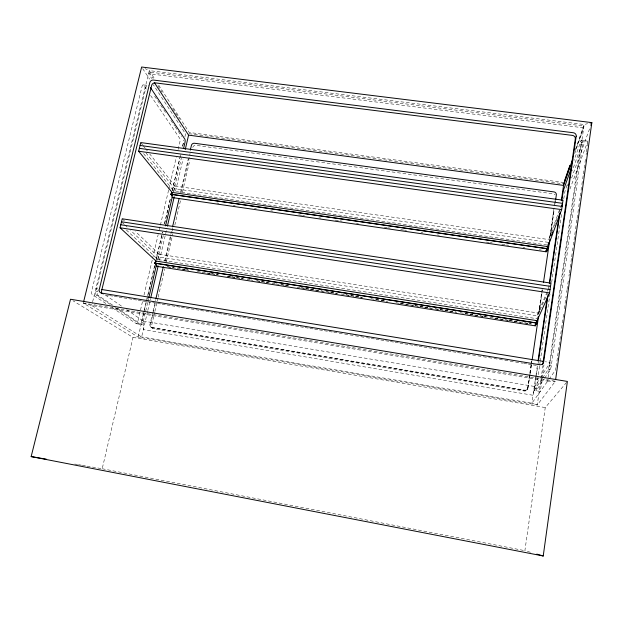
<?xml version="1.0" encoding="UTF-8"?>
<svg xmlns="http://www.w3.org/2000/svg" width="623" height="623" viewBox="0 0 623 623"><rect width="100%" height="100%" fill="white"/><g stroke="black" fill="none" stroke-linecap="round" stroke-linejoin="round"><path stroke-width="0.47" stroke-dasharray="3.12 2.34" d="M126.734 309.701L143.352 321.094L143.345 329.583L533.039 395.27L534.736 386.501L539.9 378.504M542.672 377.888L548.38 369.268L549.089 366.238L581.189 140.307L574.017 160.399M544.642 378.208L550.459 369.603L551.176 366.581L583.183 140.564L572.335 170.554M536.068 377.374L534.324 390.434L540.343 391.462L543.965 364.883M539.526 366.129L536.146 390.761L544.113 378.994M556.183 366.495L557.546 356.862M557.678 355.904L559.859 340.501M559.991 339.535L560.669 334.722M560.809 333.764L562.982 318.361M563.122 317.395L563.799 312.582M564.345 308.735L566.112 296.221M566.657 292.366L566.93 290.443M567.062 289.477L568.425 279.852M568.97 276.005L569.243 274.073M569.375 273.115L570.053 268.303M570.193 267.337L570.87 262.524M571.011 261.559L571.548 257.712M571.688 256.746L572.366 251.933M572.506 250.976L573.183 246.155M573.316 245.197L574.679 235.572M574.811 234.606L575.496 229.794M575.629 228.828L576.314 224.015M576.446 223.057L576.991 219.203M577.124 218.245L577.809 213.424M577.942 212.466L578.619 207.654M578.759 206.688L579.437 201.875M579.577 200.91L580.114 197.063M580.254 196.097L580.932 191.284M581.072 190.327L581.75 185.514M581.882 184.548L582.567 179.736M582.7 178.77L583.245 174.923M583.385 173.957L584.062 169.144M584.195 168.179L584.88 163.366M585.013 162.408L585.558 158.554M586.103 154.706L586.375 152.783M586.508 151.817L587.185 147.005M587.325 146.039L587.863 141.172L581.189 140.307M83.303 303.027L555.389 381.253L537.275 404.973L138.15 337.121L83.303 303.027L91.713 305.504L547.555 381.128L584.172 124.507L587.582 123.666M530.391 552.266L524.885 550.67L545.257 407.567L567.382 381.44M535.928 375.396L531.886 403.221L537.275 404.973L542.945 365.639M536.068 374.439L537.602 363.879M548.622 288.075L549.182 284.236M559.641 212.272L559.921 210.348M536.208 376.409L537.742 365.833M537.883 364.876L538.303 361.994M539.666 365.164L540.079 362.282M540.219 361.324L549.977 294.009M551.643 282.468L561.673 213.237M563.768 198.815L565.038 190.95L567.467 184.065M537.33 316.827L537.049 318.742L157.938 259.55L126.383 230.019M547.142 291.922L537.898 312.995L537.47 315.869L158.561 256.886L130.596 230.393M531.069 364.657L527.549 388.627A2.99 2.881 24.9 0 1 524.192 390.995L153.601 328.695A2.765 2.585 -47.5 0 1 151.607 325.611L154.675 312.341M531.209 363.692L531.637 360.818M538.529 313.828L542.049 289.851M549.65 238.072L554.711 203.55M554.852 202.584L555.28 199.71M152.806 312.146L149.956 324.466A2.78 2.601 -47.4 0 0 151.95 327.573L524.527 390.419A2.998 2.889 24.8 0 0 527.907 388.043L529.885 374.563M530.025 373.605L531.855 361.091M538.778 313.914L542.314 289.851M550.218 235.938L554.034 209.943M554.883 204.165L555.443 200.318M527.907 388.043L530.025 374.361M530.165 373.403L531.715 362.843M539.175 311.991L542.415 289.921M550.296 236.187L554.236 209.32M556.051 367.383L555.319 370.405L549.229 378.971M153.024 311.204L155.657 299.827M164.651 260.975L171.668 230.658M180.444 192.756L188.341 158.639M152.448 327.908A2.78 2.593 -47.4 0 1 150.454 324.809L155.485 303.051M165.118 261.419L170.811 236.826M172.119 231.149L172.999 227.364M181.098 192.351L190.07 153.562M154.893 311.391L157.082 301.914M157.3 300.964L157.962 298.121M158.18 297.179L164.745 268.747M166.279 262.112L172.851 233.68M174.822 225.152L180.95 198.612M182.484 191.977L189.929 159.761M114.944 307.552L139.98 324.272A2.78 0.966 -79.9 0 0 141.468 322.169L144.115 310.815M144.341 309.872L147.433 296.626M147.651 295.676L154.94 264.456M156.046 259.721L162.447 232.286M164.441 223.766L170.624 197.273M172.166 190.654L180.117 156.583M182.547 146.179L183.435 142.394A2.702 0.88 -84 0 0 183.614 140.027M143.882 312.544L138.15 337.121L141.639 336.934L531.886 403.221L548.676 379.75M144.108 311.601L147.192 298.37M148.079 294.586L154.917 265.289M156.241 259.612L162.634 232.2M164.62 223.696L170.577 198.176M172.345 190.615L179.845 158.476M180.063 157.533L180.725 154.699M182.71 146.187L183.816 141.46M184.914 136.733L185.576 133.898L153.289 84.744M117.443 308.377L141.553 324.536A2.78 0.958 -79.9 0 0 143.041 322.434L147.674 302.56M147.892 301.61L148.772 297.825M157.596 259.962L163.335 235.354M173.482 191.814L181.425 157.744M157.938 259.55L159.177 254.223L135.479 231.499M546.908 244.979L173.856 191.253L175.055 186.082L149.785 154.021M147.581 311.368L141.639 336.934L91.713 305.504L92.406 302.677M147.807 310.425L150.447 299.063M159.472 260.25L166.964 228.065M175.554 191.136L183.045 158.951M87.049 466.144L102.203 468.737L133.003 337.401L72.984 300.761M142.457 301.703L137.8 321.561A2.78 0.973 -79.9 0 1 136.305 323.656L110.645 306.672M144.006 295.084L152.425 259.152M152.643 258.21L158.18 234.575M159.286 229.848L160.173 226.063M160.399 225.121L168.592 190.132M168.81 189.19L176.34 157.043M178.116 149.481L179.891 141.912A2.702 0.888 -84.1 0 0 179.743 138.392L150.088 94.735M92.64 301.734L149.318 70.617L145.058 68.616M110.1 304.32L96.37 295.154A3.177 1.262 -80.4 0 1 95.981 291.338L146.023 87.127A3.099 1.129 -85.7 0 1 147.628 85.717M112.623 305.138L98.161 295.442A3.177 1.254 -80.4 0 1 97.78 291.626L98.239 289.75M575.644 148.983L584.172 124.507L149.318 70.617L154.566 78.747M575.629 149.878L583.953 126.025L148.975 72.003L153.18 78.498M574.741 153.429L583.696 127.84L148.562 73.678L151.724 78.529M549.011 238.664L560.412 207.358M571.603 177.991L590.191 127.147M551.931 232.356L552.928 229.638M554.26 226.009L557.577 216.936M569.905 189.119L587.863 141.172M547.524 291.042L549.065 287.53M537.859 314.997L547.446 293.324M524.527 390.419L524.675 390.169A3.006 2.897 24.7 0 0 528.055 387.794M527.167 389.687L527.665 388.853M540.414 377.709L550.21 362.524L545.405 361.737M542.158 378.667L534.347 390.457M547.555 381.128L555.389 381.253M143.204 84.899L148.952 85.624M581.049 140.572L583.035 140.829M581.072 142.309L583.073 142.558M563.963 182.523L189.205 132.442L158.764 85.258M188.925 133.665L563.776 183.84M567.023 185L568.947 185.257L567.288 184.346M175.055 186.082L548.684 239.551M548.279 242.339L174.456 188.668L146.094 153.032M216.897 203.005L218.821 203.285M233.259 205.372L235.183 205.652M254.433 208.448L256.365 208.728M270.803 210.815L272.726 211.096M298.713 214.865L301.602 215.285M302.568 215.426L304.491 215.706M318.929 217.793L320.853 218.073M335.291 220.168L339.146 220.729M340.103 220.869L342.035 221.142M356.473 223.236L358.396 223.517M384.383 227.286L387.272 227.707M388.238 227.847L390.162 228.119M400.745 229.653L403.634 230.074M404.6 230.214L406.523 230.494M420.961 232.589L422.885 232.87M437.323 234.957L439.254 235.237M486.415 242.074L489.304 242.495M490.27 242.635L492.193 242.915M501.819 244.309L505.666 244.87M506.631 245.01L508.555 245.283M522.993 247.378L524.924 247.658M539.362 249.753L541.286 250.033M159.177 254.223L537.898 312.995M167.252 266.675L173.981 267.726M182.632 269.089L185.514 269.541M186.472 269.689L188.395 269.993M207.607 273.014L210.496 273.466M211.454 273.614L215.293 274.221M216.259 274.369L218.182 274.673M227.784 276.184L230.666 276.635M231.631 276.783L235.471 277.391M236.436 277.539L240.276 278.146M241.241 278.294L243.157 278.598M256.614 280.708L260.453 281.316M261.419 281.464L265.258 282.071M266.216 282.219L271.021 282.974M281.596 284.633L284.477 285.085M285.435 285.241L288.317 285.692M301.766 287.803L304.655 288.254M305.613 288.41L309.452 289.01M310.418 289.165L320.027 290.676M320.985 290.824L322.909 291.128M326.748 291.728L329.629 292.179M330.595 292.335L334.434 292.935M335.4 293.09L337.316 293.386M341.163 293.994L345.002 294.593M345.967 294.749L349.807 295.349M350.772 295.504L354.612 296.104M355.577 296.26L359.416 296.86M360.382 297.015L362.298 297.311M370.95 298.674L374.789 299.274M375.755 299.429L387.28 301.236M400.729 303.354L414.186 305.465M415.144 305.613L418.991 306.22M419.949 306.368L423.796 306.975M424.754 307.123L428.593 307.731M429.559 307.879L434.363 308.634M435.321 308.782L439.168 309.39M440.126 309.538L443.965 310.145M444.931 310.293L448.77 310.9M449.736 311.048L456.457 312.107M460.304 312.707L464.143 313.314M465.108 313.462L468.948 314.07M469.913 314.218L473.753 314.825M474.718 314.973L483.362 316.336M484.32 316.484L489.125 317.239M490.091 317.387L493.93 317.995M494.896 318.143L508.345 320.261M509.303 320.409L513.15 321.009M514.107 321.164L528.522 323.43M529.48 323.578L531.403 323.882M167.587 266.862L171.426 267.462M172.384 267.617L176.223 268.217M177.181 268.365L181.02 268.972M181.978 269.12L185.818 269.728M186.775 269.876L188.699 270.18M197.335 271.535L201.174 272.134M202.132 272.29L205.972 272.89M206.929 273.045L210.769 273.645M211.727 273.793L215.566 274.4M216.531 274.548L218.447 274.852M227.084 276.207L230.923 276.814M231.881 276.962L235.72 277.562M236.678 277.718L240.517 278.317M241.475 278.473L243.398 278.769M247.238 279.377L250.119 279.828M251.077 279.976L252.993 280.28M256.832 280.88L260.671 281.487M261.629 281.635L265.468 282.242M266.426 282.39L268.349 282.694M272.189 283.294L275.062 283.745M276.028 283.901L279.867 284.501M280.825 284.656L284.664 285.256M285.622 285.404L288.504 285.856M297.14 287.219L300.013 287.67M300.979 287.818L304.818 288.426M305.776 288.574L309.615 289.173M310.573 289.329L314.413 289.929M315.37 290.084L320.167 290.832M321.125 290.988L324.965 291.587M325.93 291.743L329.769 292.343M330.727 292.491L334.567 293.098M335.524 293.246L337.44 293.55M346.077 294.905L349.916 295.512M350.881 295.66L354.713 296.26M355.678 296.416L359.518 297.015M360.476 297.171L362.391 297.467M375.825 299.577L387.342 301.392M395.979 302.747L398.86 303.199M399.818 303.346L403.657 303.954M404.615 304.102L414.217 305.613M415.175 305.761L419.014 306.368M419.972 306.516L423.811 307.116M424.769 307.271L428.608 307.871M429.566 308.027L431.49 308.323M435.329 308.93L439.168 309.53M440.126 309.686L443.965 310.285M444.923 310.433L448.762 311.041M449.72 311.189L456.441 312.248M465.077 313.603L468.917 314.202M469.874 314.358L473.714 314.958M474.671 315.113L483.308 316.468M484.266 316.616L486.189 316.92M494.826 318.275L498.665 318.883M499.623 319.031L508.259 320.386M509.217 320.541L513.056 321.141M514.014 321.297L517.853 321.896M518.819 322.044L520.735 322.348M524.574 322.955L528.413 323.555M529.371 323.703L531.287 324.007M97.795 288.854L95.872 288.542L98.247 290.17M95.981 291.338L97.78 291.626M549.221 365.358L551.308 365.693M106.665 295.107L108.581 295.419M109.539 295.575L113.378 296.205M114.336 296.361L118.168 296.992M119.125 297.148L122.965 297.771M123.922 297.926L127.754 298.557M128.712 298.713L132.551 299.344M133.509 299.499L137.34 300.13M138.298 300.286L142.137 300.909M143.095 301.065L146.927 301.696M147.885 301.851L151.724 302.482M152.682 302.638L156.513 303.261M157.471 303.424L161.31 304.047M162.268 304.203L166.1 304.834M167.057 304.99L170.889 305.62M171.855 305.776L175.686 306.399M176.644 306.555L180.475 307.186M181.441 307.341L185.272 307.972M186.23 308.128L190.062 308.759M191.02 308.915L194.859 309.538M195.817 309.693L199.648 310.324M200.606 310.48L213.074 312.52M214.032 312.676L217.863 313.307M218.821 313.462L222.66 314.093M223.618 314.249L227.45 314.872M228.407 315.028L232.247 315.659M233.204 315.814L237.036 316.445M237.994 316.601L241.825 317.224M242.791 317.387L246.622 318.01M247.58 318.166L251.412 318.797M252.377 318.953L256.209 319.583M257.167 319.739L260.998 320.362M261.956 320.518L265.795 321.149M266.753 321.304L270.584 321.935M271.542 322.091L275.382 322.722M276.339 322.878L280.171 323.501M281.129 323.656L284.968 324.287M285.926 324.443L289.757 325.074M290.715 325.229L294.554 325.852M295.512 326.016L299.344 326.639M300.302 326.795L304.141 327.425M305.099 327.581L308.93 328.212M309.888 328.368L313.727 328.991M314.685 329.154L318.517 329.777M319.474 329.933L323.314 330.564M324.272 330.72L328.103 331.35M329.061 331.506L332.892 332.129M333.858 332.285L365.491 337.464M366.449 337.619L370.28 338.25M371.238 338.406L375.077 339.037M376.035 339.192L379.866 339.815M380.824 339.979L384.664 340.602M385.621 340.758L389.453 341.388M390.411 341.544L394.25 342.175M395.208 342.331L399.039 342.954M399.997 343.117L403.836 343.74M404.794 343.896L408.626 344.527M409.584 344.683L413.415 345.313M414.381 345.469L418.212 346.092M419.17 346.248L423.001 346.879M423.967 347.034L427.799 347.665M428.756 347.821L432.588 348.444M433.546 348.607L437.385 349.23M438.343 349.386L442.174 350.017M443.132 350.173L446.971 350.804M447.929 350.959L451.761 351.582M452.719 351.746L456.558 352.369M457.516 352.525L461.347 353.155M462.305 353.311L466.144 353.942M467.102 354.098L522.697 363.193M523.655 363.349L527.494 363.98M528.452 364.136L532.283 364.767M533.241 364.922L537.081 365.545M96.37 295.154L98.161 295.442M548.38 369.268L550.459 369.603M143.352 321.094L534.736 386.501M141.468 322.169L143.041 322.434M534.526 387.942L536.317 388.246M136.421 323.703L141.67 324.583M151.95 327.573L524.675 390.169M133.003 337.401L545.257 407.567M74.729 464.034L77.571 464.524M78.521 464.688L81.364 465.171M82.306 465.334L86.099 465.981M102.203 468.737L524.885 550.67M105.832 303.487L92.196 294.469A3.177 1.277 -80.4 0 1 91.799 290.653L141.997 86.613A3.099 1.137 -85.8 0 1 143.617 85.211L146.312 89.182M151 327.2L152.651 328.329M105.373 295.053L122.778 306.991M149.956 324.466L150.454 324.809M122.201 222.442L124.304 224.436M124.997 225.098L127.1 227.084M122.233 218.798L125.021 221.469M143.594 153.608L173.856 191.253M140.767 142.574L142.566 144.863M143.173 145.626L144.972 147.916M145.58 148.679L147.378 150.968M154.652 96.191L166.006 113.098M170.866 120.348L174.65 125.986M175.188 126.788L181.675 136.453M142.706 68.631L149.59 79.105M157.907 85.795L162.112 92.29M172.626 108.519L179.463 119.063M103.402 294.547A3.247 2.983 -46 0 1 103.036 294.399M192.772 147.441A2.64 2.406 -31.3 0 1 195.848 145.338L553.255 193.823A2.858 2.656 3.8 0 1 555.14 194.867"/><path stroke-width="0.93" d="M547.617 247.479L546.924 251.038L547.929 246.638L172.096 192.414L170.788 194.166L172.182 195.863M536.426 323.033L536.091 324.762L537.057 320.674L156.069 261.076L154.691 263.07L156.194 264.44M546.799 248.227L546.122 251.809L172.392 197.569M535.305 324.7L535.235 325.845L156.389 266.247M535.905 322.332L535.235 325.845M546.246 250.329L546.122 251.809M543.225 555.981L567.382 381.44L70.516 299.25L31.15 456.581L543.225 555.981L536.808 554.12M555.661 379.329L591.85 122.606L141.647 67.019L83.537 302.085M538.023 360.997L547.228 297.669M549.322 283.278L559.361 214.187M561.315 200.754L563.831 183.481M538.436 361.029L548.076 294.702M549.751 283.169L559.945 212.996M561.759 200.505L563.426 190.288L571.462 167.61M536.629 321.624L549.572 292.911L550.989 283.138L122.233 218.798L120.052 227.769L156.614 261.574M547.734 246.046L547.461 247.907L561.65 209.616L563.013 200.201L140.767 142.574L138.656 151.233L172.641 193.091M532.135 359.969L538.474 316.788M543.536 282.242L549.868 239.068M555.638 199.726L556.347 194.929A2.874 2.663 3.7 0 0 553.886 191.9L194.501 143.259A2.656 2.414 -31.3 0 0 191.409 145.377L190.311 150.112M155.875 298.884L163.335 266.667M172.548 226.865L179.128 198.441M148.772 297.825L156.272 265.647M165.539 225.892L172.158 197.499M183.629 148.282L184.953 142.597A2.702 0.88 -84 0 0 184.821 139.077L150.423 87.547M150.665 298.113L158.156 265.928M167.408 226.165L174.23 196.821M185.241 149.481L188.551 135.284M564.602 180.709L569.967 165.297M564.095 182.921L570.177 165.484M572.817 158.912L563.542 185.413L188.582 135.129L154.356 82.571M590.853 125.332L591.85 122.606L590.145 123.027M561.564 206.057L562.561 203.332L140.066 145.455M547.866 245.119L548.863 242.425M551.511 235.237L552.508 232.535M546.83 248.733L546.098 250.726L546.986 250.859M547.617 247.635L547.929 246.638M536.769 321.304L537.057 320.674M156.124 261.426L154.878 263.233L536.824 323.142L536.979 321.032L536.068 320.892M172.143 192.787L170.959 194.368L547.734 248.865L547.851 247.02L546.955 246.887M139.357 148.344L562.11 206.47M138.656 151.233L561.65 209.616M170.788 194.166L547.804 248.686M121.501 221.78L550.522 286.393M120.776 224.771L550.047 289.648M120.052 227.769L549.572 292.911M154.691 263.07L536.886 323.002M535.243 324.482L536.154 324.63M101.635 289.477L543.49 361.426M31.15 456.581L46.304 459.174M172.929 197.109A1.978 0.654 -82.9 0 1 172.018 196.876A1.978 0.654 -82.9 0 1 172.407 194.103M156.957 265.678A2.001 0.678 -81.3 0 1 156.03 265.819A2.001 0.678 -81.3 0 1 156.209 263.249M542.524 364.307A3.543 3.395 20.9 0 0 542.976 363.069L575.309 138.859A3.364 3.076 1.9 0 0 572.412 135.393L155.275 82.875A3.068 2.741 -31.1 0 0 151.693 85.312L101.526 291.058A3.247 2.983 -46 0 0 102.11 293.698M576.205 136.227L543.684 361.893A3.567 3.419 20.7 0 1 539.674 364.712L101.533 293.09A3.263 2.998 -46 0 1 99.252 289.493L149.839 82.516A3.092 2.757 -31.1 0 1 153.453 80.063L573.285 132.738A3.388 3.092 1.9 0 1 576.205 136.227"/></g></svg>
